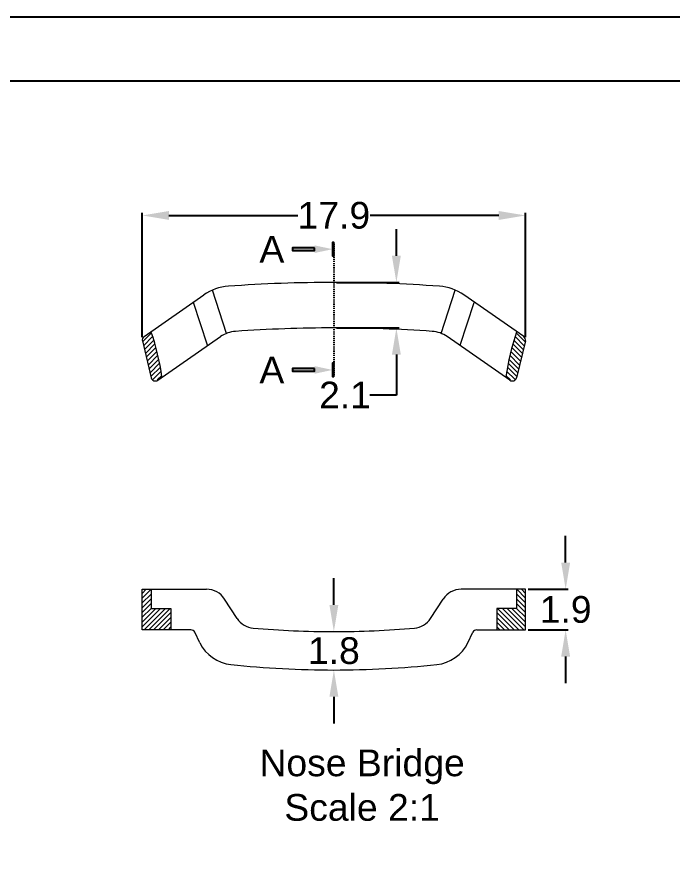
# Model space of a CAD drawing. Header units: millimetres. Extents: x 1399 to 2555, y 1196 to 1555.
# Drawn here: x 2196.2 to 2257.5, y 1473.9 to 1554.6 of the extents above; entities that cross this region are included whole.
import ezdxf
from ezdxf.enums import TextEntityAlignment as Align

# ---------------------------------------------------------------- set-up
doc = ezdxf.new("R2010")
doc.units = ezdxf.units.MM
doc.linetypes.add('PHANTOM2', pattern=[1.25, 0.625, -0.125, 0.125, -0.125, 0.125, -0.125])
doc.layers.add('Dimension', color=3, linetype='Continuous')
doc.layers.add('Section Line', color=6, linetype='PHANTOM2')
for name, color, linetype, lineweight in [('odj', 4, 'Continuous', 35), ('Section', 4, 'Continuous', 25), ('绘图层', 7, 'Continuous', 15)]:
    doc.layers.add(name, color=color, linetype=linetype, lineweight=lineweight)
doc.styles.get("Standard").update_dxf_attribs({"font": 'arial.ttf'})
doc.styles.add('宋体', font='SimSun.ttf')
doc.dimstyles.new('Standard$0', dxfattribs={"dimtxt": 2.3, "dimasz": 2, "dimexe": 1, "dimexo": 1, "dimgap": 1, "dimtad": 0, "dimtih": 1, "dimtoh": 1, "dimdec": 1, "dimzin": 0, "dimdsep": 46, "dimtxsty": 'Standard', "dimcen": 0, "dimclrd": 4, "dimclre": 4, "dimclrt": 4, "dimadec": 1, "dimazin": 0, "dimtfac": 1, "dimtdec": 1, "dimtofl": 0, "dimtmove": 0, "dimatfit": 0, "dimfxl": 1, "dimtolj": 1, "dimtzin": 0, "dimarcsym": 0})

# ---------------------------------------------------------------- blocks, each defined once
blk = doc.blocks.new('*D205')
at = {"layer": 'Defpoints', "color": 0, "transparency": 16777216}
for p in [(2243.729, 1535.996), (2207.857, 1524.337), (2243.729, 1524.337)]:
    blk.add_point(p, dxfattribs=at)
at = {"layer": 'Dimension', "color": 3, "lineweight": -2, "transparency": 16777216}
for p, q in [((2207.857, 1524.587), (2207.857, 1536.246)), ((2210.357, 1535.996), (2222.411, 1535.996)), ((2241.229, 1535.996), (2229.175, 1535.996)), ((2243.729, 1524.587), (2243.729, 1536.246))]:
    blk.add_line(p, q, dxfattribs=at)
at = {"layer": 'Dimension', "color": 3, "transparency": 16777216}
for points in [[(2210.357, 1536.412), (2210.357, 1535.579), (2207.857, 1535.996)], [(2241.229, 1536.412), (2241.229, 1535.579), (2243.729, 1535.996)]]:
    blk.add_solid(points, dxfattribs=at)
at = {"layer": 'Dimension', "transparency": 16777216, "insert": (2225.793, 1535.996), "char_height": 2.5, "attachment_point": 5}
blk.add_mtext('\\A1;17.9', dxfattribs=at)
blk = doc.blocks.new('*D206')
at = {"layer": 'Defpoints', "color": 0, "transparency": 16777216}
for p in [(2225.793, 1529.724), (2225.793, 1525.464), (2231.643, 1525.464)]:
    blk.add_point(p, dxfattribs=at)
at = {"layer": 'Dimension', "color": 3, "lineweight": -2, "transparency": 16777216}
for p, q in [((2231.643, 1532.224), (2231.643, 1534.724)), ((2226.043, 1529.724), (2231.893, 1529.724)), ((2226.043, 1525.464), (2231.893, 1525.464)), ((2231.643, 1522.964), (2231.643, 1519.183)), ((2231.643, 1519.183), (2229.143, 1519.183))]:
    blk.add_line(p, q, dxfattribs=at)
at = {"layer": 'Dimension', "color": 3, "transparency": 16777216}
for points in [[(2231.226, 1532.224), (2232.06, 1532.224), (2231.643, 1529.724)], [(2231.226, 1522.964), (2232.06, 1522.964), (2231.643, 1525.464)]]:
    blk.add_solid(points, dxfattribs=at)
at = {"layer": 'Dimension', "transparency": 16777216, "insert": (2226.837, 1519.183), "char_height": 2.5, "attachment_point": 5}
blk.add_mtext('\\A1;2.1', dxfattribs=at)
blk = doc.blocks.new('*D207')
at = {"layer": 'Defpoints', "color": 0, "transparency": 16777216}
for p in [(2225.793, 1497.039), (2225.793, 1493.439), (2225.793, 1493.439)]:
    blk.add_point(p, dxfattribs=at)
at = {"layer": 'Dimension', "color": 3, "lineweight": -2, "transparency": 16777216}
for p, q in [((2225.793, 1499.539), (2225.793, 1502.039)), ((2225.793, 1490.939), (2225.793, 1488.439))]:
    blk.add_line(p, q, dxfattribs=at)
at = {"layer": 'Dimension', "color": 3, "transparency": 16777216}
for points in [[(2225.376, 1499.539), (2226.21, 1499.539), (2225.793, 1497.039)], [(2225.376, 1490.939), (2226.21, 1490.939), (2225.793, 1493.439)]]:
    blk.add_solid(points, dxfattribs=at)
at = {"layer": 'Dimension', "transparency": 16777216, "insert": (2225.793, 1495.239), "char_height": 2.5, "attachment_point": 5}
blk.add_mtext('\\A1;1.8', dxfattribs=at)
blk = doc.blocks.new('_FILLED')
at = {"color": 0, "linetype": 'ByBlock'}
blk.add_solid([(0, 0), (-1, 0.214), (-1, -0.214)], dxfattribs=at)
blk = doc.blocks.new('ER')
at = {"layer": 'Section'}
h = blk.add_hatch(color=6, dxfattribs=at)
h.dxf.hatch_style = 1
h.paths.add_polyline_path([(973.88, -602.3), (973.88, -602.77), (977.63, -602.77), (977.63, -602.3)])
h.paths.add_polyline_path([(980.63, -603.66), (980.87, -603.66), (980.87, -601.41), (980.63, -601.41)])
at = {"layer": 'Section', "color": 6}
for points in [[(980.87, -603.66), (980.87, -601.41), (980.63, -601.41), (980.63, -603.66)], [(977.63, -602.3), (973.88, -602.3), (973.88, -602.77), (977.63, -602.77)]]:
    blk.add_lwpolyline(points, close=True, dxfattribs=at)
at = {"layer": 'Section', "color": 6, "xscale": 3.002185386386005, "yscale": 3.002185386386005, "zscale": 3.002185386386005}
blk.add_blockref('_FILLED', (980.63, -602.54), dxfattribs=at)
blk = doc.blocks.new('*D208')
at = {"layer": 'Defpoints', "color": 0, "transparency": 16777216}
for p in [(2243.729, 1500.994), (2243.729, 1497.194), (2247.486, 1497.194)]:
    blk.add_point(p, dxfattribs=at)
at = {"layer": 'Dimension', "color": 3, "lineweight": -2, "transparency": 16777216}
for p, q in [((2247.486, 1503.494), (2247.486, 1505.994)), ((2243.979, 1500.994), (2247.736, 1500.994)), ((2243.979, 1497.194), (2247.736, 1497.194)), ((2247.486, 1494.694), (2247.486, 1492.194))]:
    blk.add_line(p, q, dxfattribs=at)
at = {"layer": 'Dimension', "color": 3, "transparency": 16777216}
for points in [[(2247.069, 1503.494), (2247.903, 1503.494), (2247.486, 1500.994)], [(2247.069, 1494.694), (2247.903, 1494.694), (2247.486, 1497.194)]]:
    blk.add_solid(points, dxfattribs=at)
at = {"layer": 'Dimension', "transparency": 16777216, "insert": (2247.486, 1499.094), "char_height": 2.5, "attachment_point": 5}
blk.add_mtext('\\A1;1.9', dxfattribs=at)

msp = doc.modelspace()

# ---------------------------------------------------------------- hatches: boundary and pattern name
at = {"lineweight": 9}
h = msp.add_hatch(dxfattribs=at)
h.set_pattern_fill('ANSI31', color=1, scale=0.1, style=0)
h.set_pattern_definition([(45, (-568.9132, 394.78826), (-0.224506403, 0.224506403), [])])
h.paths.add_polyline_path([(2207.88075, 1524.19122, -0.30927589), (2208.04109, 1524.61344), (2208.69303, 1525.06713, -0.04903315), (2209.70057, 1520.89503), (2209.30408, 1520.61911, -0.52756193), (2208.68678, 1520.85354)])
h = msp.add_hatch(dxfattribs=at)
h.set_pattern_fill('ANSI31', color=1, scale=0.1, style=0)
h.set_pattern_definition([(135, (5020.49927, 394.78826), (0.224506403, 0.224506403), [])])
h.paths.add_polyline_path([(2243.70531, 1524.19122, 0.30927589), (2243.54497, 1524.61344), (2242.89303, 1525.06713, 0.04903315), (2241.88549, 1520.89503), (2242.28198, 1520.61911, 0.52756193), (2242.89928, 1520.85354)])
h = msp.add_hatch(dxfattribs=at)
h.set_pattern_fill('ANSI31', color=1, scale=0.1, style=0)
h.set_pattern_definition([(45, (-568.9132, 392.82718), (-0.224506403, 0.224506403), [])])
h.paths.add_polyline_path([(2210.54338, 1497.1939), (2210.54338, 1499.1939), (2208.69303, 1499.1939), (2208.69303, 1500.9939), (2207.85697, 1500.9939), (2207.85697, 1497.1939)])
h = msp.add_hatch(dxfattribs=at)
h.set_pattern_fill('ANSI31', color=1, scale=0.1, style=0)
h.set_pattern_definition([(135, (5020.49927, 392.82718), (0.224506403, 0.224506403), [])])
h.paths.add_polyline_path([(2243.72908, 1497.1939), (2243.72908, 1500.9939), (2242.89303, 1500.9939), (2242.89303, 1499.1939), (2241.04268, 1499.1939), (2241.04268, 1497.1939)])

# ---------------------------------------------------------------- linework, layer by layer
msp.add_line((2550.76199, 1548.5531), (2141.50649, 1548.5531))
at = {"color": 0, "lineweight": 9}
for p, q in [((2208.02849, 1524.66559), (2213.6199, 1528.55669)), ((2215.75233, 1524.95551), (2214.4391, 1528.99287)), ((2235.83373, 1524.95551), (2237.14696, 1528.99287)), ((2243.55757, 1524.66559), (2237.96616, 1528.55669)), ((2213.95762, 1523.85754), (2212.66507, 1527.8313)), ((2237.62844, 1523.85754), (2238.92099, 1527.8313)), ((2209.31668, 1520.56696), (2215.18544, 1524.65108)), ((2242.26938, 1520.56696), (2236.40062, 1524.65108)), ((2207.86815, 1524.24337), (2208.69937, 1520.80139)), ((2243.71791, 1524.24337), (2242.88669, 1520.80139)), ((2207.85697, 1500.9939), (2213.88069, 1500.9939)), ((2207.85697, 1497.1939), (2207.85697, 1500.9939)), ((2208.69303, 1500.9939), (2208.69303, 1499.1939)), ((2243.72908, 1500.9939), (2237.70537, 1500.9939)), ((2242.89303, 1500.9939), (2242.89303, 1499.1939)), ((2243.72908, 1497.1939), (2243.72908, 1500.9939)), ((2216.74305, 1498.26598), (2215.55597, 1500.08636)), ((2234.84301, 1498.26598), (2236.03009, 1500.08636)), ((2208.69303, 1499.1939), (2210.54338, 1499.1939)), ((2210.54338, 1499.1939), (2210.54338, 1497.1939)), ((2242.89303, 1499.1939), (2241.04268, 1499.1939)), ((2241.04268, 1499.1939), (2241.04268, 1497.1939)), ((2212.41476, 1497.1939), (2207.85697, 1497.1939)), ((2239.1713, 1497.1939), (2243.72908, 1497.1939)), ((2213.24712, 1495.9966), (2212.77451, 1496.96878)), ((2238.33894, 1495.9966), (2238.81155, 1496.96878))]:
    msp.add_line(p, q, dxfattribs=at)
msp.add_lwpolyline([(2554.80003, 1257.5531), (2554.80003, 1554.5531), (2134.80004, 1554.5531), (2134.80004, 1257.5531)], close=True)
for centre, radius, start, end in [((2216.24745, 1524.78098), 4.6, 94.120986, 124.8343744), ((2225.79303, 1392.29373), 137.43069, 90, 94.120986), ((2225.79303, 1392.29373), 137.43069, 85.879014, 90), ((2235.33861, 1524.78098), 4.6, 55.1656256, 85.879014), ((2225.79303, 1392.29373), 133.17069, 90, 93.9621192), ((2225.79303, 1392.29373), 133.17069, 86.0378808, 90), ((2208.25697, 1524.33727), 0.4, 124.8343744, 193.5766838), ((2187.97611, 1517.8564), 21.93594, 7.9623954, 19.1909723), ((2216.78482, 1522.35282), 2.8, 93.9621192, 124.8343744), ((2234.80124, 1522.35282), 2.8, 55.1656256, 86.0378808), ((2263.60995, 1517.8564), 21.93594, 160.8090277, 172.0376046), ((2243.32908, 1524.33727), 0.4, 346.4233162, 55.1656256), ((2209.0882, 1520.89528), 0.4, 193.5766838, 304.8343744), ((2242.49786, 1520.89528), 0.4, 235.1656256, 346.4233162), ((2213.88069, 1498.9939), 2, 33.1085975, 90), ((2237.70537, 1498.9939), 2, 90, 146.8914025), ((2218.41832, 1499.35843), 2, 213.1085975, 265.0389414), ((2233.16774, 1499.35843), 2, 274.9610586, 326.8914025), ((2212.41476, 1496.7939), 0.4, 25.9259697, 90), ((2225.79303, 1584.31676), 87.2778, 265.0389414, 270), ((2225.79303, 1584.31676), 87.2778, 270, 274.9610586), ((2239.1713, 1496.7939), 0.4, 90, 154.0740303), ((2216.5492, 1497.60186), 3.6716, 205.9259697, 263.9152373), ((2235.03686, 1497.60186), 3.6716, 276.0847627, 334.0740303), ((2225.79303, 1584.31676), 90.8778, 263.9152373, 270), ((2225.79303, 1584.31676), 90.8778, 270, 276.0847627)]:
    msp.add_arc(centre, radius, start, end, dxfattribs=at)
at = {"layer": 'Section Line'}
msp.add_line((2225.79229, 1533.33985), (2225.79229, 1520.90969), dxfattribs=at).dxf.unprotected_set("ltscale", 0)

# ---------------------------------------------------------------- block references
at = {"linetype": 'Continuous', "xscale": 0.5559712353769681, "yscale": 0.5559712353769681, "zscale": 0.5559712353769681}
for p in [(1680.45811, 1867.83251), (1680.45811, 1856.52819)]:
    msp.add_blockref('ER', p, dxfattribs=at)

# ---------------------------------------------------------------- texts
at = {"layer": 'odj'}
for p in [(2219.98911, 1532.83576, 0), (2219.98911, 1521.53145, 0)]:
    msp.add_text('A', height=2.5, dxfattribs=at).set_placement(p, align=Align.MIDDLE_CENTER)
at = {"layer": '绘图层', "color": 4, "linetype": 'ByBlock', "lineweight": 9, "insert": (2228.43576, 1482.64237), "char_height": 2.5, "width": 31.5629841, "attachment_point": 5, "style": '宋体'}
msp.add_mtext('{\\fArial|b0|i0|c0|p34;Nose Bridge\\PScale 2:1}', dxfattribs=at)

# ---------------------------------------------------------------- dimensions: what is measured, and where the dimension line sits
at = {"layer": 'Dimension'}
dim = msp.add_linear_dim(base=(2243.72908, 1535.99561), p1=(2207.85697, 1524.33727), p2=(2243.72908, 1524.33727), dimstyle='Standard$0', override={"dimtxt": 2.5, "dimasz": 2.5, "dimexe": 0.25, "dimexo": 0.25, "dimgap": 0.25, "dimlfac": 0.5, "dimclrd": 3, "dimclre": 3, "dimclrt": 256, "dimadec": 2, "dimtdec": 2, "dimatfit": 3}, dxfattribs=at)
dim.commit()
dim.dimension.update_dxf_attribs({"geometry": '*D205', "text_midpoint": (2225.79303, 1535.99561)})
dim = msp.add_linear_dim(base=(2231.64315, 1525.46441), p1=(2225.79303, 1529.72441), p2=(2225.79303, 1525.46441), angle=90, dimstyle='Standard$0', override={"dimtxt": 2.5, "dimasz": 2.5, "dimexe": 0.25, "dimexo": 0.25, "dimgap": 0.25, "dimlfac": 0.5, "dimclrd": 3, "dimclre": 3, "dimclrt": 256, "dimadec": 2, "dimtdec": 2, "dimatfit": 3}, dxfattribs=at)
dim.commit()
dim.dimension.update_dxf_attribs({"geometry": '*D206', "text_midpoint": (2226.83738, 1519.18304), "dimtype": 160})
for base, p1, p2, picture, middle in [((2247.48588, 1497.1939), (2243.72908, 1500.9939), (2243.72908, 1497.1939), '*D208', (2247.48588, 1499.0939)), ((2225.79303, 1493.43896), (2225.79303, 1497.03896), (2225.79303, 1493.43896), '*D207', (2225.79303, 1495.23896))]:
    dim = msp.add_linear_dim(base=base, p1=p1, p2=p2, angle=90, dimstyle='Standard$0', override={"dimtxt": 2.5, "dimasz": 2.5, "dimexe": 0.25, "dimexo": 0.25, "dimgap": 0.25, "dimlfac": 0.5, "dimclrd": 3, "dimclre": 3, "dimclrt": 256, "dimadec": 2, "dimtdec": 2, "dimatfit": 3}, dxfattribs=at)
    dim.commit()
    dim.dimension.update_dxf_attribs({"geometry": picture, "text_midpoint": middle})

doc.saveas('drawing.dxf')
